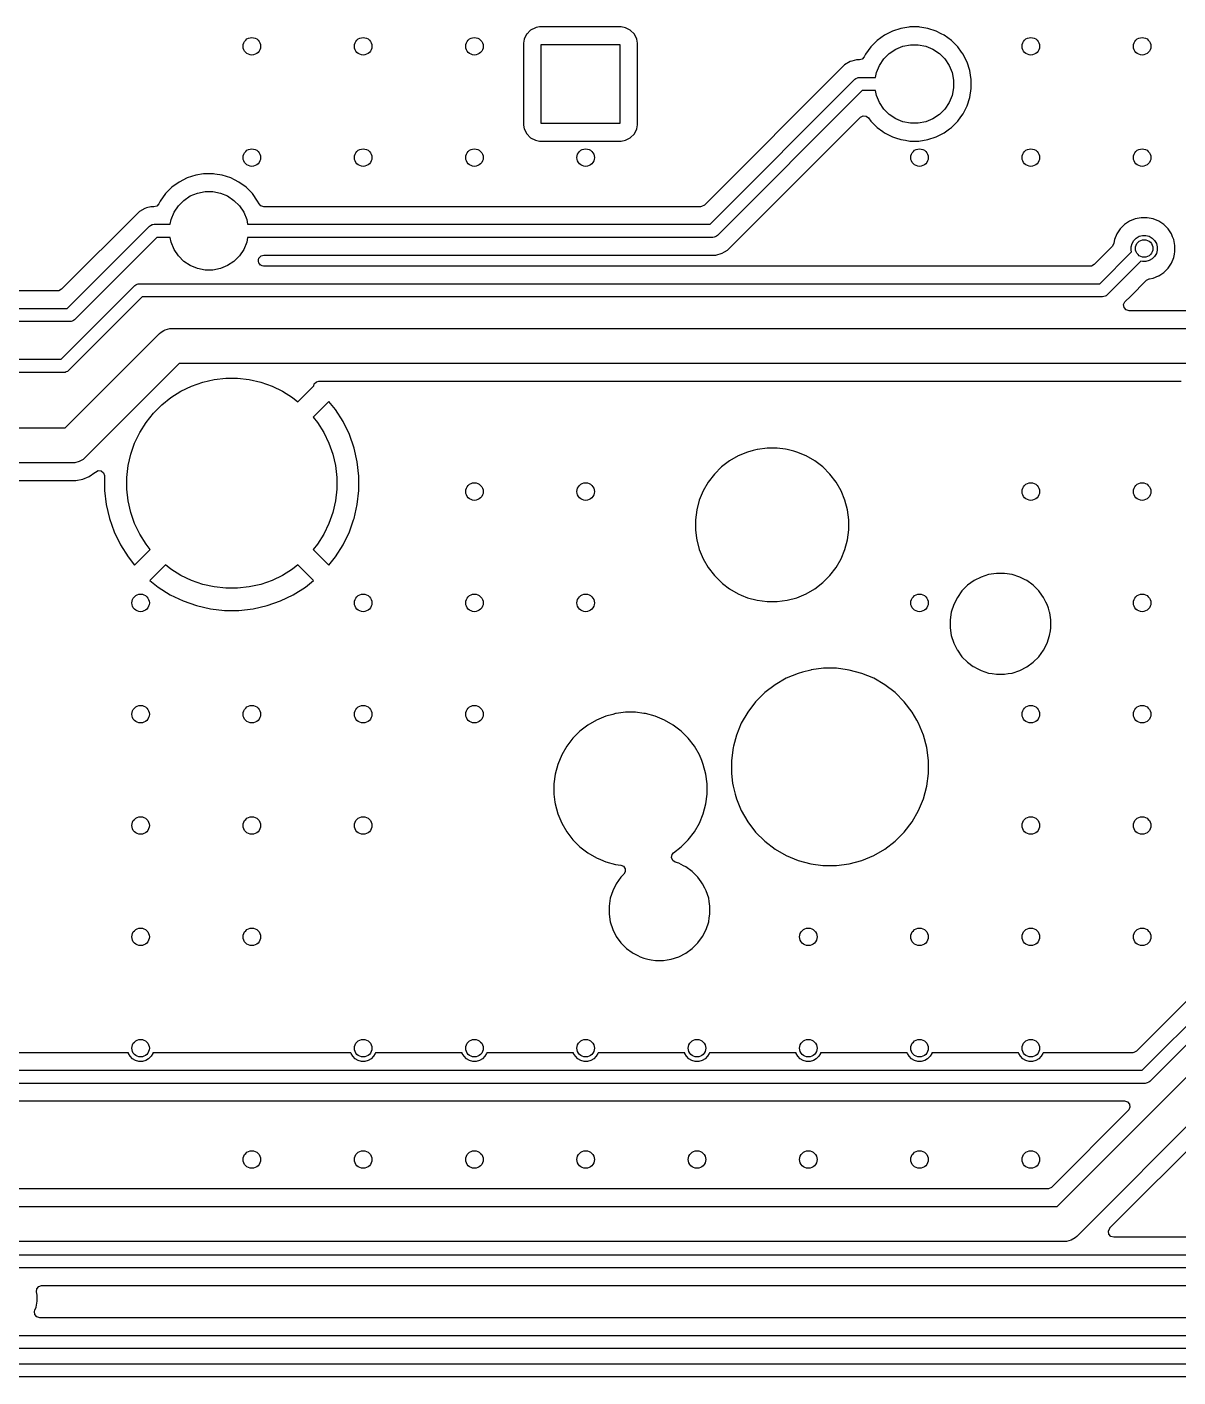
# Model space of a CAD drawing. Extents: x 2.6 to 14.2, y -9.4 to -3.8.
# Drawn here: x 8.181 to 9.215, y -9.426 to -8.213 of the extents above; entities that cross this region are included whole.
import ezdxf

# ---------------------------------------------------------------- set-up
doc = ezdxf.new("R2010")
doc.units = 0
doc.header["$MEASUREMENT"] = 0
doc.layers.add('BLACK', color=7, linetype='CONTINUOUS')

msp = doc.modelspace()

# ---------------------------------------------------------------- linework, layer by layer
at = {"layer": 'BLACK', "linetype": 'CONTINUOUS'}
for p, q in [((8.6301, -8.2197), (8.6279, -8.224)), ((8.6302, -8.2196), (8.6301, -8.2197)), ((8.6337, -8.2161), (8.6302, -8.2196)), ((8.6302, -8.2196), (8.6302, -8.2196)), ((8.6302, -8.2196), (8.6302, -8.2196)), ((8.6381, -8.2138), (8.6337, -8.2161)), ((8.6337, -8.2161), (8.6337, -8.2161)), ((8.6337, -8.2161), (8.6337, -8.2161)), ((8.6386, -8.2137), (8.6381, -8.2138)), ((8.6418, -8.2132), (8.6386, -8.2137)), ((8.7152, -8.2132), (8.6418, -8.2132)), ((8.7189, -8.2138), (8.7152, -8.2132)), ((8.7202, -8.2145), (8.7189, -8.2138)), ((8.7233, -8.2161), (8.7202, -8.2145)), ((8.7269, -8.2196), (8.7233, -8.2161)), ((8.7233, -8.2161), (8.7233, -8.2161)), ((8.7233, -8.2161), (8.7233, -8.2161)), ((8.7291, -8.224), (8.7269, -8.2196)), ((8.7269, -8.2196), (8.7269, -8.2196)), ((8.7269, -8.2196), (8.7269, -8.2196)), ((8.9517, -8.2206), (8.9452, -8.2253)), ((8.9589, -8.217), (8.9517, -8.2206)), ((8.9665, -8.2145), (8.9589, -8.217)), ((8.9735, -8.2134), (8.9665, -8.2145)), ((8.9745, -8.2132), (8.9735, -8.2134)), ((8.9825, -8.2132), (8.9745, -8.2132)), ((8.9836, -8.2134), (8.9825, -8.2132)), ((8.9905, -8.2145), (8.9836, -8.2134)), ((8.9982, -8.217), (8.9905, -8.2145)), ((9.0027, -8.2193), (8.9982, -8.217)), ((9.0053, -8.2206), (9.0027, -8.2193)), ((9.0119, -8.2253), (9.0053, -8.2206)), ((9.0053, -8.2206), (9.0053, -8.2206)), ((9.0053, -8.2206), (9.0053, -8.2206)), ((8.6279, -8.224), (8.6273, -8.2277)), ((8.6273, -8.2277), (8.6273, -8.3011)), ((8.6431, -8.2998), (8.6431, -8.229)), ((8.6431, -8.229), (8.7139, -8.229)), ((8.7139, -8.229), (8.7139, -8.2998)), ((8.7297, -8.2277), (8.7291, -8.224)), ((8.7297, -8.3011), (8.7297, -8.2277)), ((8.9395, -8.231), (8.9347, -8.2376)), ((8.9452, -8.2253), (8.9395, -8.231)), ((8.956, -8.237), (8.9618, -8.2332)), ((8.9618, -8.2332), (8.9682, -8.2305)), ((8.9682, -8.2305), (8.975, -8.2291)), ((8.975, -8.2291), (8.982, -8.2291)), ((8.982, -8.2291), (8.9888, -8.2305)), ((8.9888, -8.2305), (8.9952, -8.2332)), ((8.9952, -8.2332), (9.001, -8.237)), ((9.0176, -8.231), (9.0119, -8.2253)), ((9.021, -8.2357), (9.0176, -8.231)), ((8.9209, -8.2442), (8.9159, -8.2471)), ((8.9222, -8.2438), (8.9209, -8.2442)), ((8.9264, -8.2427), (8.9222, -8.2438)), ((8.9291, -8.2427), (8.9264, -8.2427)), ((8.9316, -8.2421), (8.9291, -8.2427)), ((8.9334, -8.2401), (8.9316, -8.2421)), ((8.9347, -8.2376), (8.9334, -8.2401)), ((8.9473, -8.2477), (8.9511, -8.2419)), ((8.9511, -8.2419), (8.956, -8.237)), ((9.001, -8.237), (9.0059, -8.2419)), ((9.0059, -8.2419), (9.0098, -8.2477)), ((9.0223, -8.2376), (9.021, -8.2357)), ((9.0224, -8.2378), (9.0223, -8.2376)), ((9.026, -8.2447), (9.0224, -8.2378)), ((9.0284, -8.2524), (9.026, -8.2447)), ((8.9159, -8.2471), (8.7898, -8.3732)), ((8.9159, -8.2471), (8.9159, -8.2471)), ((8.9437, -8.2585), (8.9446, -8.2541)), ((8.9446, -8.2541), (8.9473, -8.2477)), ((9.0098, -8.2477), (9.0124, -8.2541)), ((9.0124, -8.2541), (9.0138, -8.2609)), ((9.0291, -8.2564), (9.0284, -8.2524)), ((9.0297, -8.2604), (9.0291, -8.2564)), ((8.7949, -8.3904), (8.9251, -8.2602)), ((8.9251, -8.2602), (8.9259, -8.2595)), ((8.9259, -8.2595), (8.9275, -8.2589)), ((8.9275, -8.2589), (8.9281, -8.2586)), ((8.9281, -8.2586), (8.9292, -8.2585)), ((8.9292, -8.2585), (8.9437, -8.2585)), ((9.0138, -8.2679), (9.0124, -8.2747)), ((9.0138, -8.2609), (9.0138, -8.2679)), ((9.0284, -8.2764), (9.0297, -8.2684)), ((9.0297, -8.2684), (9.0297, -8.2604)), ((8.9317, -8.2703), (8.8015, -8.4005)), ((8.9437, -8.2703), (8.9317, -8.2703)), ((8.9446, -8.2747), (8.9437, -8.2703)), ((8.9473, -8.2811), (8.9446, -8.2747)), ((8.9511, -8.2869), (8.9473, -8.2811)), ((9.0098, -8.2811), (9.0059, -8.2869)), ((9.0124, -8.2747), (9.0098, -8.2811)), ((9.026, -8.2841), (9.0284, -8.2764)), ((8.93, -8.2943), (8.9324, -8.293)), ((8.9324, -8.293), (8.9351, -8.2932)), ((8.9351, -8.2932), (8.9373, -8.2948)), ((8.956, -8.2918), (8.9511, -8.2869)), ((8.9618, -8.2957), (8.956, -8.2918)), ((9.001, -8.2918), (8.9952, -8.2957)), ((9.0059, -8.2869), (9.001, -8.2918)), ((9.0176, -8.2978), (9.0203, -8.294)), ((9.0203, -8.294), (9.0223, -8.2912)), ((9.0223, -8.2912), (9.026, -8.2841)), ((8.6273, -8.3011), (8.6277, -8.3033)), ((8.6277, -8.3033), (8.6279, -8.3048)), ((8.6279, -8.3048), (8.6302, -8.3092)), ((8.7139, -8.2998), (8.6431, -8.2998)), ((8.7269, -8.3092), (8.7291, -8.3048)), ((8.7291, -8.3048), (8.7297, -8.3011)), ((8.7291, -8.3048), (8.7291, -8.3048)), ((8.7291, -8.3048), (8.7291, -8.3048)), ((8.7297, -8.3011), (8.7297, -8.3011)), ((8.8106, -8.4136), (8.93, -8.2943)), ((8.9373, -8.2948), (8.9374, -8.2949)), ((8.9374, -8.2949), (8.9395, -8.2978)), ((8.9395, -8.2978), (8.9452, -8.3035)), ((8.9452, -8.3035), (8.9503, -8.3072)), ((8.9682, -8.2983), (8.9618, -8.2957)), ((8.975, -8.2997), (8.9682, -8.2983)), ((8.982, -8.2997), (8.975, -8.2997)), ((8.9888, -8.2983), (8.982, -8.2997)), ((8.9952, -8.2957), (8.9888, -8.2983)), ((9.0053, -8.3082), (9.0101, -8.3048)), ((9.0101, -8.3048), (9.0119, -8.3035)), ((9.0119, -8.3035), (9.0176, -8.2978)), ((9.0119, -8.3035), (9.0119, -8.3035)), ((9.0119, -8.3035), (9.0119, -8.3035)), ((9.0176, -8.2978), (9.0176, -8.2978)), ((9.0176, -8.2978), (9.0176, -8.2978)), ((8.6302, -8.3092), (8.6302, -8.3092)), ((8.6302, -8.3092), (8.6302, -8.3092)), ((8.6302, -8.3092), (8.6337, -8.3127)), ((8.6337, -8.3127), (8.6337, -8.3127)), ((8.6337, -8.3127), (8.6337, -8.3127)), ((8.6337, -8.3127), (8.6381, -8.315)), ((8.6381, -8.315), (8.6381, -8.315)), ((8.6381, -8.315), (8.6418, -8.3156)), ((8.6418, -8.3156), (8.6418, -8.3156)), ((8.6418, -8.3156), (8.7152, -8.3156)), ((8.7152, -8.3156), (8.7189, -8.315)), ((8.7189, -8.315), (8.7233, -8.3127)), ((8.7233, -8.3127), (8.7269, -8.3092)), ((8.9503, -8.3072), (8.9517, -8.3082)), ((8.9517, -8.3082), (8.9542, -8.3095)), ((8.9542, -8.3095), (8.9589, -8.3119)), ((8.9589, -8.3119), (8.9589, -8.3119)), ((8.9589, -8.3119), (8.9589, -8.3119)), ((8.9589, -8.3119), (8.9616, -8.3127)), ((8.9616, -8.3127), (8.9665, -8.3143)), ((8.9665, -8.3143), (8.9705, -8.315)), ((8.9705, -8.315), (8.9745, -8.3156)), ((8.9745, -8.3156), (8.9745, -8.3156)), ((8.9745, -8.3156), (8.9825, -8.3156)), ((8.9825, -8.3156), (8.9905, -8.3143)), ((8.9825, -8.3156), (8.9825, -8.3156)), ((8.9905, -8.3143), (8.9982, -8.3119)), ((8.9982, -8.3119), (9.0053, -8.3082)), ((8.3178, -8.3525), (8.3113, -8.3572)), ((8.325, -8.3488), (8.3178, -8.3525)), ((8.3327, -8.3464), (8.325, -8.3488)), ((8.3397, -8.3452), (8.3327, -8.3464)), ((8.3406, -8.3451), (8.3397, -8.3452)), ((8.3487, -8.3451), (8.3406, -8.3451)), ((8.3498, -8.3453), (8.3487, -8.3451)), ((8.3566, -8.3464), (8.3498, -8.3453)), ((8.3643, -8.3488), (8.3566, -8.3464)), ((8.3676, -8.3505), (8.3643, -8.3488)), ((8.3715, -8.3525), (8.3676, -8.3505)), ((8.378, -8.3572), (8.3715, -8.3525)), ((8.3715, -8.3525), (8.3715, -8.3525)), ((8.3715, -8.3525), (8.3715, -8.3525)), ((8.3056, -8.3629), (8.3009, -8.3695)), ((8.3113, -8.3572), (8.3056, -8.3629)), ((8.3222, -8.3689), (8.3279, -8.365)), ((8.3279, -8.365), (8.3344, -8.3624)), ((8.3344, -8.3624), (8.3412, -8.361)), ((8.3412, -8.361), (8.3481, -8.361)), ((8.3481, -8.361), (8.3549, -8.3624)), ((8.3549, -8.3624), (8.3614, -8.365)), ((8.3614, -8.365), (8.3671, -8.3689)), ((8.3837, -8.3629), (8.378, -8.3572)), ((8.3884, -8.3695), (8.3837, -8.3629)), ((8.2821, -8.3789), (8.2122, -8.4488)), ((8.287, -8.3761), (8.2821, -8.3789)), ((8.2821, -8.3789), (8.2821, -8.3789)), ((8.2885, -8.3757), (8.287, -8.3761)), ((8.2925, -8.3746), (8.2885, -8.3757)), ((8.2952, -8.3746), (8.2925, -8.3746)), ((8.2977, -8.374), (8.2952, -8.3746)), ((8.2996, -8.372), (8.2977, -8.374)), ((8.3009, -8.3695), (8.2996, -8.372)), ((8.3134, -8.3796), (8.3173, -8.3738)), ((8.3173, -8.3738), (8.3222, -8.3689)), ((8.3671, -8.3689), (8.372, -8.3738)), ((8.372, -8.3738), (8.3759, -8.3796)), ((8.3897, -8.372), (8.3884, -8.3695)), ((8.3914, -8.3738), (8.3897, -8.372)), ((8.3941, -8.3746), (8.3914, -8.3738)), ((8.7863, -8.3746), (8.3941, -8.3746)), ((8.7874, -8.3745), (8.7863, -8.3746)), ((8.7898, -8.3732), (8.7874, -8.3745)), ((8.2921, -8.3914), (8.2937, -8.3907)), ((8.2937, -8.3907), (8.2942, -8.3905)), ((8.2942, -8.3905), (8.2954, -8.3904)), ((8.2954, -8.3904), (8.3099, -8.3904)), ((8.3099, -8.3904), (8.3107, -8.386)), ((8.3107, -8.386), (8.3134, -8.3796)), ((8.3759, -8.3796), (8.3786, -8.386)), ((8.3786, -8.386), (8.3794, -8.3904)), ((8.3794, -8.3904), (8.7949, -8.3904)), ((9.1675, -8.3907), (9.1636, -8.3946)), ((9.172, -8.3877), (9.1675, -8.3907)), ((9.1675, -8.3907), (9.1675, -8.3907)), ((9.177, -8.3856), (9.172, -8.3877)), ((9.172, -8.3877), (9.172, -8.3877)), ((9.1824, -8.3846), (9.177, -8.3856)), ((9.177, -8.3856), (9.177, -8.3856)), ((9.1878, -8.3846), (9.1824, -8.3846)), ((9.1824, -8.3846), (9.1824, -8.3846)), ((9.1931, -8.3856), (9.1878, -8.3846)), ((9.1878, -8.3846), (9.1878, -8.3846)), ((9.1981, -8.3877), (9.1931, -8.3856)), ((9.1931, -8.3856), (9.1931, -8.3856)), ((9.2026, -8.3907), (9.1981, -8.3877)), ((9.1981, -8.3877), (9.1981, -8.3877)), ((9.2065, -8.3946), (9.2026, -8.3907)), ((9.2026, -8.3907), (9.2026, -8.3907)), ((8.2173, -8.466), (8.2912, -8.3921)), ((8.2978, -8.4022), (8.2239, -8.4761)), ((8.2912, -8.3921), (8.2921, -8.3914)), ((8.3099, -8.4022), (8.2978, -8.4022)), ((8.3107, -8.4066), (8.3099, -8.4022)), ((8.3794, -8.4022), (8.3786, -8.4066)), ((8.7973, -8.4022), (8.3794, -8.4022)), ((8.7985, -8.4021), (8.7973, -8.4022)), ((8.7994, -8.4017), (8.7985, -8.4021)), ((8.8006, -8.4012), (8.7994, -8.4017)), ((8.8015, -8.4005), (8.8006, -8.4012)), ((9.1606, -8.3991), (9.1585, -8.4041)), ((9.1636, -8.3946), (9.1606, -8.3991)), ((9.1606, -8.3991), (9.1606, -8.3991)), ((9.1636, -8.3946), (9.1636, -8.3946)), ((9.1757, -8.4049), (9.1779, -8.4028)), ((9.1779, -8.4028), (9.1805, -8.4012)), ((9.1805, -8.4012), (9.1835, -8.4004)), ((9.1835, -8.4004), (9.1866, -8.4004)), ((9.1866, -8.4004), (9.1896, -8.4012)), ((9.1896, -8.4012), (9.1923, -8.4028)), ((9.1923, -8.4028), (9.1944, -8.4049)), ((9.2095, -8.3991), (9.2065, -8.3946)), ((9.2065, -8.3946), (9.2065, -8.3946)), ((9.2106, -8.4017), (9.2095, -8.3991)), ((9.2095, -8.3991), (9.2095, -8.3991)), ((9.2116, -8.4041), (9.2106, -8.4017)), ((8.3134, -8.413), (8.3107, -8.4066)), ((8.3173, -8.4188), (8.3134, -8.413)), ((8.3759, -8.413), (8.372, -8.4188)), ((8.3786, -8.4066), (8.3759, -8.413)), ((8.8057, -8.4165), (8.8078, -8.4153)), ((8.8078, -8.4153), (8.8106, -8.4136)), ((9.1565, -8.41), (9.14, -8.4266)), ((9.1451, -8.4438), (9.1737, -8.4151)), ((9.1566, -8.41), (9.1565, -8.41)), ((9.1579, -8.4075), (9.1566, -8.41)), ((9.1585, -8.4041), (9.1579, -8.4075)), ((9.1585, -8.4041), (9.1585, -8.4041)), ((9.1734, -8.4106), (9.1742, -8.4076)), ((9.1734, -8.4137), (9.1734, -8.4106)), ((9.1737, -8.4151), (9.1734, -8.4137)), ((9.1742, -8.4076), (9.1757, -8.4049)), ((9.1944, -8.4049), (9.196, -8.4076)), ((9.196, -8.4076), (9.1968, -8.4106)), ((9.1968, -8.4137), (9.196, -8.4167)), ((9.1968, -8.4106), (9.1968, -8.4137)), ((9.2126, -8.4094), (9.2116, -8.4041)), ((9.2116, -8.4041), (9.2116, -8.4041)), ((9.2116, -8.4041), (9.2116, -8.4041)), ((9.2122, -8.4172), (9.2126, -8.4149)), ((9.2126, -8.4149), (9.2126, -8.4094)), ((8.3222, -8.4237), (8.3173, -8.4188)), ((8.3279, -8.4275), (8.3222, -8.4237)), ((8.3344, -8.4302), (8.3279, -8.4275)), ((8.3614, -8.4275), (8.3549, -8.4302)), ((8.3671, -8.4237), (8.3614, -8.4275)), ((8.372, -8.4188), (8.3671, -8.4237)), ((8.3891, -8.4222), (8.3896, -8.4209)), ((8.3891, -8.4223), (8.3891, -8.4222)), ((8.3891, -8.4224), (8.3891, -8.4223)), ((8.3893, -8.4237), (8.3891, -8.4224)), ((8.3894, -8.4249), (8.3893, -8.4237)), ((8.3895, -8.425), (8.3894, -8.4249)), ((8.3895, -8.4251), (8.3895, -8.425)), ((8.3903, -8.4261), (8.3895, -8.4251)), ((8.3896, -8.4209), (8.3897, -8.4206)), ((8.3897, -8.4206), (8.3916, -8.4186)), ((8.3911, -8.4271), (8.3903, -8.4261)), ((8.3912, -8.4271), (8.3911, -8.4271)), ((8.3913, -8.4272), (8.3912, -8.4271)), ((8.3925, -8.4276), (8.3913, -8.4272)), ((8.3916, -8.4186), (8.3941, -8.418)), ((8.3937, -8.428), (8.3925, -8.4276)), ((8.3941, -8.418), (8.8002, -8.418)), ((8.8002, -8.418), (8.8057, -8.4165)), ((8.8002, -8.418), (8.8002, -8.418)), ((8.8002, -8.418), (8.8002, -8.418)), ((9.14, -8.4266), (9.1376, -8.4279)), ((9.1821, -8.4235), (9.1517, -8.4538)), ((9.1835, -8.4238), (9.1821, -8.4235)), ((9.1866, -8.4238), (9.1835, -8.4238)), ((9.1896, -8.423), (9.1866, -8.4238)), ((9.1923, -8.4215), (9.1896, -8.423)), ((9.1944, -8.4193), (9.1923, -8.4215)), ((9.196, -8.4167), (9.1944, -8.4193)), ((9.2065, -8.4297), (9.2095, -8.4252)), ((9.2095, -8.4252), (9.2116, -8.4202)), ((9.2116, -8.4202), (9.2122, -8.4172)), ((8.3412, -8.4316), (8.3344, -8.4302)), ((8.3481, -8.4316), (8.3412, -8.4316)), ((8.3549, -8.4302), (8.3481, -8.4316)), ((8.3938, -8.428), (8.3937, -8.428)), ((8.3939, -8.428), (8.3938, -8.428)), ((9.1365, -8.428), (8.3939, -8.428)), ((9.1376, -8.4279), (9.1365, -8.428)), ((9.1872, -8.4407), (9.1896, -8.4394)), ((9.1896, -8.4394), (9.1897, -8.4393)), ((9.1897, -8.4393), (9.1931, -8.4387)), ((9.1931, -8.4387), (9.1979, -8.4367)), ((9.1979, -8.4367), (9.1981, -8.4366)), ((9.1981, -8.4366), (9.2026, -8.4336)), ((9.1981, -8.4366), (9.1981, -8.4366)), ((9.1981, -8.4366), (9.1981, -8.4366)), ((9.2026, -8.4336), (9.2065, -8.4297)), ((8.2087, -8.4502), (8.0957, -8.4502)), ((8.2098, -8.4501), (8.2087, -8.4502)), ((8.2122, -8.4488), (8.2098, -8.4501)), ((8.2117, -8.5117), (8.278, -8.4455)), ((8.278, -8.4455), (8.2789, -8.4447)), ((8.2789, -8.4447), (8.2801, -8.4442)), ((8.2801, -8.4442), (8.281, -8.4439)), ((8.281, -8.4439), (8.2821, -8.4438)), ((8.2821, -8.4438), (9.1451, -8.4438)), ((9.1727, -8.4552), (9.1872, -8.4407)), ((8.2846, -8.4556), (8.2184, -8.5218)), ((9.1475, -8.4556), (8.2846, -8.4556)), ((9.1487, -8.4554), (9.1475, -8.4556)), ((9.1499, -8.4549), (9.1487, -8.4554)), ((9.1508, -8.4546), (9.1499, -8.4549)), ((9.1517, -8.4538), (9.1508, -8.4546)), ((9.1666, -8.4626), (9.1678, -8.4601)), ((9.167, -8.4653), (9.1666, -8.4626)), ((9.1678, -8.4601), (9.168, -8.4598)), ((9.168, -8.4598), (9.1727, -8.4552)), ((7.4803, -8.466), (8.2173, -8.466)), ((8.2239, -8.4761), (8.223, -8.4768)), ((9.1688, -8.4674), (9.167, -8.4653)), ((9.1715, -8.4682), (9.1688, -8.4674)), ((9.2365, -8.4682), (9.1715, -8.4682)), ((8.2197, -8.4778), (7.4828, -8.4778)), ((8.2209, -8.4777), (8.2197, -8.4778)), ((8.2218, -8.4773), (8.2209, -8.4777)), ((8.223, -8.4768), (8.2218, -8.4773)), ((8.3003, -8.4885), (8.3018, -8.4872)), ((8.3018, -8.4872), (8.3042, -8.4858)), ((8.3042, -8.4858), (8.3054, -8.4851)), ((8.3054, -8.4851), (8.3094, -8.4841)), ((8.3094, -8.4841), (8.3114, -8.4839)), ((8.3114, -8.4839), (9.2334, -8.4839)), ((8.2155, -8.5733), (8.3003, -8.4885)), ((7.481, -8.5117), (8.2117, -8.5117)), ((8.2142, -8.5235), (7.481, -8.5235)), ((8.2153, -8.5234), (8.2142, -8.5235)), ((8.2162, -8.523), (8.2153, -8.5234)), ((8.2175, -8.5225), (8.2162, -8.523)), ((8.2184, -8.5218), (8.2175, -8.5225)), ((8.318, -8.5154), (8.2332, -8.6002)), ((9.2268, -8.5154), (8.318, -8.5154)), ((8.3194, -8.5404), (8.329, -8.5358)), ((8.329, -8.5358), (8.339, -8.5323)), ((8.339, -8.5323), (8.3493, -8.5299)), ((8.3493, -8.5299), (8.3598, -8.5287)), ((8.3598, -8.5287), (8.3704, -8.5287)), ((8.3704, -8.5287), (8.3809, -8.5299)), ((8.3809, -8.5299), (8.3913, -8.5323)), ((8.3913, -8.5323), (8.4013, -8.5358)), ((8.4013, -8.5358), (8.4108, -8.5404)), ((8.4245, -8.5498), (8.4389, -8.5354)), ((8.4389, -8.5354), (8.4393, -8.5337)), ((8.4393, -8.5337), (8.4413, -8.5318)), ((8.4413, -8.5318), (8.4435, -8.5312)), ((8.4435, -8.5312), (9.2183, -8.5312)), ((8.3022, -8.5526), (8.3104, -8.546)), ((8.3104, -8.546), (8.3194, -8.5404)), ((8.4108, -8.5404), (8.4198, -8.546)), ((8.4198, -8.546), (8.4245, -8.5498)), ((8.2881, -8.5684), (8.2947, -8.5601)), ((8.2947, -8.5601), (8.3022, -8.5526)), ((8.4525, -8.5496), (8.4384, -8.5637)), ((8.4584, -8.5569), (8.4525, -8.5496)), ((8.4652, -8.5677), (8.4584, -8.5569)), ((8.2824, -8.5774), (8.2881, -8.5684)), ((8.4384, -8.5637), (8.4422, -8.5684)), ((8.4422, -8.5684), (8.4478, -8.5774)), ((8.4708, -8.5793), (8.4652, -8.5677)), ((7.2482, -8.5733), (8.2155, -8.5733)), ((8.2778, -8.5869), (8.2824, -8.5774)), ((8.4478, -8.5774), (8.4524, -8.5869)), ((8.475, -8.5914), (8.4708, -8.5793)), ((8.4708, -8.5793), (8.4708, -8.5793)), ((8.272, -8.6072), (8.2743, -8.5969)), ((8.2743, -8.5969), (8.2778, -8.5869)), ((8.4524, -8.5869), (8.4559, -8.5969)), ((8.4559, -8.5969), (8.4583, -8.6072)), ((8.4779, -8.6039), (8.475, -8.5914)), ((8.475, -8.5914), (8.475, -8.5914)), ((8.8285, -8.595), (8.8202, -8.5984)), ((8.8336, -8.5936), (8.8285, -8.595)), ((8.8373, -8.5926), (8.8336, -8.5936)), ((8.8377, -8.5926), (8.8373, -8.5926)), ((8.8462, -8.5914), (8.8377, -8.5926)), ((8.8552, -8.5914), (8.8462, -8.5914)), ((8.8462, -8.5914), (8.8462, -8.5914)), ((8.8627, -8.5924), (8.8552, -8.5914)), ((8.8552, -8.5914), (8.8552, -8.5914)), ((8.8642, -8.5926), (8.8627, -8.5924)), ((8.8702, -8.5942), (8.8642, -8.5926)), ((8.8729, -8.595), (8.8702, -8.5942)), ((8.8813, -8.5984), (8.8729, -8.595)), ((8.222, -8.6048), (7.2417, -8.6048)), ((8.2241, -8.6047), (8.222, -8.6048)), ((8.2281, -8.6036), (8.2241, -8.6047)), ((8.2316, -8.6016), (8.2281, -8.6036)), ((8.2332, -8.6002), (8.2316, -8.6016)), ((8.2708, -8.6178), (8.272, -8.6072)), ((8.4583, -8.6072), (8.4595, -8.6178)), ((8.4793, -8.6167), (8.4779, -8.6039)), ((8.4779, -8.6039), (8.4779, -8.6039)), ((8.8052, -8.6084), (8.7988, -8.6148)), ((8.8124, -8.6029), (8.8052, -8.6084)), ((8.8202, -8.5984), (8.8124, -8.6029)), ((8.8202, -8.5984), (8.8202, -8.5984)), ((8.8891, -8.6029), (8.8813, -8.5984)), ((8.8813, -8.5984), (8.8813, -8.5984)), ((8.8963, -8.6084), (8.8891, -8.6029)), ((8.9027, -8.6148), (8.8963, -8.6084)), ((8.8963, -8.6084), (8.8963, -8.6084)), ((9.1068, -9.2727), (9.7811, -8.5983)), ((7.2385, -8.6206), (8.2251, -8.6206)), ((8.2251, -8.6206), (8.2312, -8.6194)), ((8.2251, -8.6206), (8.2251, -8.6206)), ((8.2312, -8.6194), (8.237, -8.617)), ((8.237, -8.617), (8.2421, -8.6135)), ((8.2421, -8.6135), (8.2426, -8.6131)), ((8.2426, -8.6131), (8.245, -8.6117)), ((8.245, -8.6117), (8.2478, -8.6119)), ((8.2478, -8.6119), (8.25, -8.6136)), ((8.25, -8.6136), (8.2509, -8.6162)), ((8.2509, -8.6162), (8.2509, -8.6165)), ((8.2509, -8.6165), (8.2509, -8.6165)), ((8.2509, -8.6165), (8.2509, -8.6295)), ((8.2708, -8.6284), (8.2708, -8.6178)), ((8.4595, -8.6178), (8.4595, -8.6284)), ((8.4793, -8.6295), (8.4793, -8.6167)), ((8.4793, -8.6167), (8.4793, -8.6167)), ((8.7988, -8.6148), (8.7933, -8.622)), ((8.9082, -8.622), (8.9027, -8.6148)), ((8.9027, -8.6148), (8.9027, -8.6148)), ((8.2509, -8.6295), (8.2524, -8.6422)), ((8.272, -8.6389), (8.2708, -8.6284)), ((8.4595, -8.6284), (8.4583, -8.6389)), ((8.4779, -8.6422), (8.4793, -8.6295)), ((8.4793, -8.6295), (8.4793, -8.6295)), ((8.7888, -8.6298), (8.7853, -8.6382)), ((8.7933, -8.622), (8.7888, -8.6298)), ((8.7888, -8.6298), (8.7888, -8.6298)), ((8.9127, -8.6298), (8.9082, -8.622)), ((8.9082, -8.622), (8.9082, -8.622)), ((8.9082, -8.622), (8.9082, -8.622)), ((8.9161, -8.6382), (8.9127, -8.6298)), ((9.7987, -8.6252), (9.1244, -9.2995)), ((8.2524, -8.6422), (8.2524, -8.6422)), ((8.2524, -8.6422), (8.2552, -8.6547)), ((8.2743, -8.6492), (8.272, -8.6389)), ((8.4583, -8.6389), (8.4559, -8.6492)), ((8.475, -8.6546), (8.4779, -8.6422)), ((8.4779, -8.6422), (8.4779, -8.6422)), ((8.7853, -8.6382), (8.783, -8.6469)), ((8.9185, -8.6469), (8.9161, -8.6382)), ((9.1543, -9.2919), (9.8038, -8.6424)), ((8.2552, -8.6547), (8.2552, -8.6547)), ((8.2552, -8.6547), (8.2595, -8.6668)), ((8.2778, -8.6592), (8.2743, -8.6492)), ((8.4559, -8.6492), (8.4524, -8.6592)), ((8.4708, -8.6668), (8.4746, -8.6558)), ((8.4746, -8.6558), (8.475, -8.6547)), ((8.475, -8.6547), (8.475, -8.6546)), ((8.475, -8.6547), (8.475, -8.6547)), ((8.783, -8.6469), (8.7818, -8.6558)), ((8.7818, -8.6558), (8.7818, -8.6649)), ((8.783, -8.6469), (8.783, -8.6469)), ((8.9196, -8.6558), (8.9185, -8.6469)), ((8.9196, -8.6649), (8.9196, -8.6558)), ((8.2595, -8.6668), (8.2595, -8.6668)), ((8.2595, -8.6668), (8.265, -8.6784)), ((8.2824, -8.6688), (8.2778, -8.6592)), ((8.2881, -8.6777), (8.2824, -8.6688)), ((8.4478, -8.6688), (8.4422, -8.6777)), ((8.4524, -8.6592), (8.4478, -8.6688)), ((8.4652, -8.6784), (8.4708, -8.6668)), ((8.4708, -8.6668), (8.4708, -8.6668)), ((8.7818, -8.6649), (8.7828, -8.6723)), ((8.9185, -8.6738), (8.9196, -8.6649)), ((8.265, -8.6784), (8.2719, -8.6892)), ((8.2918, -8.6824), (8.2881, -8.6777)), ((8.4422, -8.6777), (8.4384, -8.6824)), ((8.4584, -8.6892), (8.4652, -8.6784)), ((8.7828, -8.6723), (8.783, -8.6738)), ((8.783, -8.6738), (8.7853, -8.6826)), ((8.9161, -8.6826), (8.9185, -8.6738)), ((8.2719, -8.6892), (8.2777, -8.6966)), ((8.2777, -8.6966), (8.2918, -8.6824)), ((8.4384, -8.6824), (8.4525, -8.6966)), ((8.4525, -8.6966), (8.4584, -8.6892)), ((8.7853, -8.6826), (8.7888, -8.6909)), ((8.7888, -8.6909), (8.7888, -8.6909)), ((8.7888, -8.6909), (8.7933, -8.6987)), ((8.9082, -8.6987), (8.9127, -8.6909)), ((8.9127, -8.6909), (8.9161, -8.6826)), ((8.3057, -8.6964), (8.2916, -8.7105)), ((8.3104, -8.7001), (8.3057, -8.6964)), ((8.3194, -8.7058), (8.3104, -8.7001)), ((8.329, -8.7104), (8.3194, -8.7058)), ((8.4108, -8.7058), (8.4013, -8.7104)), ((8.4198, -8.7001), (8.4108, -8.7058)), ((8.4245, -8.6964), (8.4198, -8.7001)), ((8.4386, -8.7105), (8.4245, -8.6964)), ((8.7933, -8.6987), (8.7988, -8.7059)), ((8.7988, -8.7059), (8.7988, -8.7059)), ((8.7988, -8.7059), (8.8052, -8.7123)), ((8.8963, -8.7123), (8.9027, -8.7059)), ((8.9027, -8.7059), (8.9082, -8.6987)), ((8.9027, -8.7059), (8.9027, -8.7059)), ((8.9027, -8.7059), (8.9027, -8.7059)), ((9.0453, -8.7051), (9.0385, -8.7073)), ((9.0523, -8.704), (9.0453, -8.7051)), ((9.0595, -8.704), (9.0523, -8.704)), ((9.0523, -8.704), (9.0523, -8.704)), ((9.0665, -8.7051), (9.0595, -8.704)), ((9.0595, -8.704), (9.0595, -8.704)), ((9.0733, -8.7073), (9.0665, -8.7051)), ((8.2916, -8.7105), (8.2989, -8.7163)), ((8.2989, -8.7163), (8.3098, -8.7231)), ((8.339, -8.7139), (8.329, -8.7104)), ((8.3493, -8.7162), (8.339, -8.7139)), ((8.3598, -8.7174), (8.3493, -8.7162)), ((8.3704, -8.7174), (8.3598, -8.7174)), ((8.3809, -8.7162), (8.3704, -8.7174)), ((8.3913, -8.7139), (8.3809, -8.7162)), ((8.4013, -8.7104), (8.3913, -8.7139)), ((8.4204, -8.7231), (8.4313, -8.7163)), ((8.4313, -8.7163), (8.4386, -8.7105)), ((8.8052, -8.7123), (8.8052, -8.7123)), ((8.8052, -8.7123), (8.8052, -8.7123)), ((8.8052, -8.7123), (8.8061, -8.713)), ((8.8061, -8.713), (8.8124, -8.7178)), ((8.8124, -8.7178), (8.8124, -8.7178)), ((8.8124, -8.7178), (8.8124, -8.7178)), ((8.8124, -8.7178), (8.8202, -8.7223)), ((8.8813, -8.7223), (8.8891, -8.7178)), ((8.8891, -8.7178), (8.8963, -8.7123)), ((8.8963, -8.7123), (8.8963, -8.7123)), ((8.8963, -8.7123), (8.8963, -8.7123)), ((9.0264, -8.7147), (9.0213, -8.7198)), ((9.0322, -8.7105), (9.0264, -8.7147)), ((9.0264, -8.7147), (9.0264, -8.7147)), ((9.0385, -8.7073), (9.0322, -8.7105)), ((9.0385, -8.7073), (9.0385, -8.7073)), ((9.0775, -8.7095), (9.0733, -8.7073)), ((9.0733, -8.7073), (9.0733, -8.7073)), ((9.0796, -8.7105), (9.0775, -8.7095)), ((9.0854, -8.7147), (9.0796, -8.7105)), ((9.0796, -8.7105), (9.0796, -8.7105)), ((9.0796, -8.7105), (9.0796, -8.7105)), ((9.0904, -8.7198), (9.0854, -8.7147)), ((9.0854, -8.7147), (9.0854, -8.7147)), ((8.3098, -8.7231), (8.3214, -8.7287)), ((8.3214, -8.7287), (8.3214, -8.7287)), ((8.3214, -8.7287), (8.3335, -8.7329)), ((8.3968, -8.7329), (8.4089, -8.7287)), ((8.4089, -8.7287), (8.4204, -8.7231)), ((8.4089, -8.7287), (8.4089, -8.7287)), ((8.8202, -8.7223), (8.8202, -8.7223)), ((8.8202, -8.7223), (8.8202, -8.7223)), ((8.8202, -8.7223), (8.8228, -8.7234)), ((8.8228, -8.7234), (8.8285, -8.7258)), ((8.8285, -8.7258), (8.8373, -8.7281)), ((8.8373, -8.7281), (8.8462, -8.7293)), ((8.8462, -8.7293), (8.8462, -8.7293)), ((8.8462, -8.7293), (8.8552, -8.7293)), ((8.8552, -8.7293), (8.8642, -8.7281)), ((8.8552, -8.7293), (8.8552, -8.7293)), ((8.8642, -8.7281), (8.8729, -8.7258)), ((8.8729, -8.7258), (8.8813, -8.7223)), ((9.0172, -8.7255), (9.0139, -8.7319)), ((9.0213, -8.7198), (9.0172, -8.7255)), ((9.0213, -8.7198), (9.0213, -8.7198)), ((9.0931, -8.7234), (9.0904, -8.7198)), ((9.0904, -8.7198), (9.0904, -8.7198)), ((9.0946, -8.7255), (9.0931, -8.7234)), ((9.0967, -8.7297), (9.0946, -8.7255)), ((9.0979, -8.7319), (9.0967, -8.7297)), ((8.3335, -8.7329), (8.3335, -8.7329)), ((8.3335, -8.7329), (8.346, -8.7358)), ((8.346, -8.7358), (8.346, -8.7358)), ((8.346, -8.7358), (8.3587, -8.7372)), ((8.3587, -8.7372), (8.3587, -8.7372)), ((8.3587, -8.7372), (8.3715, -8.7372)), ((8.3715, -8.7372), (8.3843, -8.7358)), ((8.3715, -8.7372), (8.3715, -8.7372)), ((8.3843, -8.7358), (8.3968, -8.7329)), ((8.3843, -8.7358), (8.3843, -8.7358)), ((8.3968, -8.7329), (8.3968, -8.7329)), ((9.0117, -8.7387), (9.0106, -8.7457)), ((9.0139, -8.7319), (9.0117, -8.7387)), ((9.0139, -8.7319), (9.0139, -8.7319)), ((9.099, -8.7353), (9.0979, -8.7319)), ((9.0979, -8.7319), (9.0979, -8.7319)), ((9.1001, -8.7387), (9.099, -8.7353)), ((9.1002, -8.7395), (9.1001, -8.7387)), ((9.1012, -8.7457), (9.1002, -8.7395)), ((9.0106, -8.7457), (9.0106, -8.7529)), ((9.0106, -8.7529), (9.0117, -8.7599)), ((9.1008, -8.7555), (9.1012, -8.7529)), ((9.1012, -8.7529), (9.1012, -8.7457)), ((9.0117, -8.7599), (9.0139, -8.7667)), ((9.0139, -8.7667), (9.0139, -8.7667)), ((9.0139, -8.7667), (9.0161, -8.771)), ((9.0946, -8.773), (9.0979, -8.7667)), ((9.0979, -8.7667), (9.1001, -8.7599)), ((9.1001, -8.7599), (9.1008, -8.7555)), ((9.0161, -8.771), (9.0169, -8.7726)), ((9.0169, -8.7726), (9.0172, -8.773)), ((9.0172, -8.773), (9.0213, -8.7788)), ((9.0213, -8.7788), (9.0213, -8.7788)), ((9.0213, -8.7788), (9.0264, -8.7838)), ((9.0854, -8.7838), (9.0904, -8.7788)), ((9.0904, -8.7788), (9.0946, -8.773)), ((8.8854, -8.7908), (8.878, -8.7927)), ((8.8859, -8.7907), (8.8854, -8.7908)), ((8.8969, -8.7892), (8.8859, -8.7907)), ((8.9085, -8.7892), (8.8969, -8.7892)), ((8.8969, -8.7892), (8.8969, -8.7892)), ((8.9181, -8.7905), (8.9085, -8.7892)), ((8.9085, -8.7892), (8.9085, -8.7892)), ((8.92, -8.7908), (8.9181, -8.7905)), ((8.9312, -8.7938), (8.92, -8.7908)), ((9.0264, -8.7838), (9.0264, -8.7838)), ((9.0264, -8.7838), (9.0314, -8.7875)), ((9.0314, -8.7875), (9.0322, -8.788)), ((9.0322, -8.788), (9.0345, -8.7892)), ((9.0345, -8.7892), (9.0385, -8.7913)), ((9.0385, -8.7913), (9.0385, -8.7913)), ((9.0385, -8.7913), (9.0419, -8.7924)), ((9.0665, -8.7935), (9.0733, -8.7913)), ((9.0733, -8.7913), (9.0796, -8.788)), ((9.0796, -8.788), (9.0854, -8.7838)), ((8.8634, -8.7982), (8.8534, -8.804)), ((8.8741, -8.7938), (8.8634, -8.7982)), ((8.8634, -8.7982), (8.8634, -8.7982)), ((8.878, -8.7927), (8.8741, -8.7938)), ((8.8741, -8.7938), (8.8741, -8.7938)), ((8.942, -8.7982), (8.9312, -8.7938)), ((8.9312, -8.7938), (8.9312, -8.7938)), ((8.9312, -8.7938), (8.9312, -8.7938)), ((8.952, -8.804), (8.942, -8.7982)), ((8.942, -8.7982), (8.942, -8.7982)), ((9.0419, -8.7924), (9.0453, -8.7935)), ((9.0453, -8.7935), (9.0485, -8.794)), ((9.0485, -8.794), (9.0523, -8.7946)), ((9.0523, -8.7946), (9.0523, -8.7946)), ((9.0523, -8.7946), (9.0595, -8.7946)), ((9.0595, -8.7946), (9.0629, -8.794)), ((9.0629, -8.794), (9.0665, -8.7935)), ((8.8441, -8.8111), (8.8359, -8.8193)), ((8.8534, -8.804), (8.8441, -8.8111)), ((8.8441, -8.8111), (8.8441, -8.8111)), ((8.9612, -8.8111), (8.952, -8.804)), ((8.9694, -8.8193), (8.9612, -8.8111)), ((8.9612, -8.8111), (8.9612, -8.8111)), ((9.4993, -8.812), (9.1782, -9.1331)), ((8.8359, -8.8193), (8.8289, -8.8285)), ((8.8359, -8.8193), (8.8359, -8.8193)), ((8.9765, -8.8285), (8.9694, -8.8193)), ((8.9694, -8.8193), (8.9694, -8.8193)), ((9.1833, -9.1503), (9.5165, -8.8171)), ((9.5248, -8.8255), (9.19, -9.1603)), ((8.693, -8.8357), (8.6851, -8.8402)), ((8.7013, -8.8323), (8.693, -8.8357)), ((8.693, -8.8357), (8.693, -8.8357)), ((8.7076, -8.8306), (8.7013, -8.8323)), ((8.71, -8.8299), (8.7076, -8.8306)), ((8.7105, -8.8299), (8.71, -8.8299)), ((8.719, -8.8287), (8.7105, -8.8299)), ((8.728, -8.8287), (8.719, -8.8287)), ((8.719, -8.8287), (8.719, -8.8287)), ((8.7355, -8.8297), (8.728, -8.8287)), ((8.728, -8.8287), (8.728, -8.8287)), ((8.737, -8.8299), (8.7355, -8.8297)), ((8.7457, -8.8323), (8.737, -8.8299)), ((8.754, -8.8357), (8.7457, -8.8323)), ((8.7619, -8.8402), (8.754, -8.8357)), ((8.754, -8.8357), (8.754, -8.8357)), ((8.823, -8.8386), (8.8186, -8.8493)), ((8.8289, -8.8285), (8.823, -8.8386)), ((8.823, -8.8386), (8.823, -8.8386)), ((8.9807, -8.8357), (8.9765, -8.8285)), ((8.9823, -8.8386), (8.9807, -8.8357)), ((8.9868, -8.8493), (8.9823, -8.8386)), ((8.678, -8.8457), (8.6716, -8.8521)), ((8.6851, -8.8402), (8.678, -8.8457)), ((8.769, -8.8457), (8.7619, -8.8402)), ((8.7754, -8.8521), (8.769, -8.8457)), ((8.769, -8.8457), (8.769, -8.8457)), ((8.8186, -8.8493), (8.8159, -8.8593)), ((8.8186, -8.8493), (8.8186, -8.8493)), ((8.9898, -8.8605), (8.9868, -8.8493)), ((8.6661, -8.8593), (8.6616, -8.8671)), ((8.6716, -8.8521), (8.6661, -8.8593)), ((8.7809, -8.8593), (8.7754, -8.8521)), ((8.7754, -8.8521), (8.7754, -8.8521)), ((8.7854, -8.8671), (8.7809, -8.8593)), ((8.7809, -8.8593), (8.7809, -8.8593)), ((8.7809, -8.8593), (8.7809, -8.8593)), ((8.8156, -8.8605), (8.8141, -8.872)), ((8.8159, -8.8593), (8.8156, -8.8605)), ((8.8156, -8.8605), (8.8156, -8.8605)), ((8.9913, -8.872), (8.9898, -8.8605)), ((8.6581, -8.8755), (8.6558, -8.8842)), ((8.6616, -8.8671), (8.6581, -8.8755)), ((8.6616, -8.8671), (8.6616, -8.8671)), ((8.7875, -8.872), (8.7854, -8.8671)), ((8.7889, -8.8755), (8.7875, -8.872)), ((8.7912, -8.8842), (8.7889, -8.8755)), ((8.8141, -8.872), (8.8141, -8.8837)), ((8.9913, -8.8837), (8.9913, -8.872)), ((8.6558, -8.8842), (8.6546, -8.8931)), ((8.6558, -8.8842), (8.6558, -8.8842)), ((8.7924, -8.8931), (8.7912, -8.8842)), ((8.8141, -8.8837), (8.8152, -8.8923)), ((8.9898, -8.8952), (8.9913, -8.8837)), ((8.6546, -8.8931), (8.6546, -8.9022)), ((8.7924, -8.9022), (8.7924, -8.8931)), ((8.8152, -8.8923), (8.8156, -8.8952)), ((8.8156, -8.8952), (8.8175, -8.9022)), ((8.9868, -8.9064), (8.9898, -8.8952)), ((8.6546, -8.9022), (8.6556, -8.9096)), ((8.6556, -8.9096), (8.6558, -8.9111)), ((8.6558, -8.9111), (8.6558, -8.9111)), ((8.6558, -8.9111), (8.6581, -8.9199)), ((8.7889, -8.9199), (8.7912, -8.9111)), ((8.7912, -8.9111), (8.7924, -8.9022)), ((8.8175, -8.9022), (8.8186, -8.9064)), ((8.8186, -8.9064), (8.8186, -8.9064)), ((8.8186, -8.9064), (8.823, -8.9171)), ((8.9823, -8.9171), (8.9868, -8.9064)), ((8.6581, -8.9199), (8.6616, -8.9282)), ((8.7854, -8.9282), (8.7889, -8.9199)), ((8.823, -8.9171), (8.823, -8.9171)), ((8.823, -8.9171), (8.8289, -8.9272)), ((8.9765, -8.9272), (8.9823, -8.9171)), ((8.6616, -8.9282), (8.6616, -8.9282)), ((8.6616, -8.9282), (8.6661, -8.936)), ((8.6661, -8.936), (8.6716, -8.9432)), ((8.7754, -8.9432), (8.7809, -8.936)), ((8.7809, -8.936), (8.7854, -8.9282)), ((8.8289, -8.9272), (8.8359, -8.9364)), ((8.8359, -8.9364), (8.8359, -8.9364)), ((8.8359, -8.9364), (8.8441, -8.9446)), ((8.9612, -8.9446), (8.9694, -8.9364)), ((8.9694, -8.9364), (8.9765, -8.9272)), ((8.6716, -8.9432), (8.6716, -8.9432)), ((8.6716, -8.9432), (8.678, -8.9496)), ((8.769, -8.9496), (8.7716, -8.947)), ((8.7716, -8.947), (8.7754, -8.9432)), ((8.7754, -8.9432), (8.7754, -8.9432)), ((8.7754, -8.9432), (8.7754, -8.9432)), ((8.8441, -8.9446), (8.8441, -8.9446)), ((8.8441, -8.9446), (8.8534, -8.9517)), ((8.952, -8.9517), (8.9612, -8.9446)), ((8.678, -8.9496), (8.678, -8.9496)), ((8.678, -8.9496), (8.6851, -8.9551)), ((8.6851, -8.9551), (8.6851, -8.9551)), ((8.6851, -8.9551), (8.6851, -8.9551)), ((8.6851, -8.9551), (8.693, -8.9596)), ((8.693, -8.9596), (8.693, -8.9596)), ((8.693, -8.9596), (8.693, -8.9596)), ((8.693, -8.9596), (8.6966, -8.9611)), ((8.6966, -8.9611), (8.7013, -8.9631)), ((8.7603, -8.9593), (8.7608, -8.9566)), ((8.7614, -8.9618), (8.7603, -8.9593)), ((8.7608, -8.9566), (8.7622, -8.9549)), ((8.7622, -8.9549), (8.769, -8.9496)), ((8.8534, -8.9517), (8.8634, -8.9575)), ((8.8634, -8.9575), (8.8634, -8.9575)), ((8.8634, -8.9575), (8.8634, -8.9575)), ((8.8634, -8.9575), (8.8741, -8.9619)), ((8.9312, -8.9619), (8.942, -8.9575)), ((8.942, -8.9575), (8.952, -8.9517)), ((8.7013, -8.9631), (8.71, -8.9654)), ((8.71, -8.9654), (8.7147, -8.966)), ((8.7147, -8.966), (8.7172, -8.9671)), ((8.7172, -8.9671), (8.7187, -8.9694)), ((8.7188, -8.9722), (8.7175, -8.9743)), ((8.7187, -8.9694), (8.7188, -8.9722)), ((8.7636, -8.9634), (8.7614, -8.9618)), ((8.7669, -8.9644), (8.7636, -8.9634)), ((8.7711, -8.9666), (8.7669, -8.9644)), ((8.7669, -8.9644), (8.7669, -8.9644)), ((8.7732, -8.9677), (8.7711, -8.9666)), ((8.779, -8.9719), (8.7732, -8.9677)), ((8.7732, -8.9677), (8.7732, -8.9677)), ((8.7732, -8.9677), (8.7732, -8.9677)), ((8.784, -8.9769), (8.779, -8.9719)), ((8.779, -8.9719), (8.779, -8.9719)), ((8.8741, -8.9619), (8.8854, -8.9649)), ((8.8854, -8.9649), (8.8963, -8.9664)), ((8.8963, -8.9664), (8.8968, -8.9664)), ((8.8968, -8.9664), (8.8969, -8.9664)), ((8.8969, -8.9664), (8.8969, -8.9664)), ((8.8969, -8.9664), (8.9085, -8.9664)), ((8.9085, -8.9664), (8.92, -8.9649)), ((8.9085, -8.9664), (8.9085, -8.9664)), ((8.92, -8.9649), (8.9312, -8.9619)), ((8.7107, -8.9827), (8.7075, -8.989)), ((8.7149, -8.9769), (8.7107, -8.9827)), ((8.7175, -8.9743), (8.7149, -8.9769)), ((8.7869, -8.9809), (8.784, -8.9769)), ((8.784, -8.9769), (8.784, -8.9769)), ((8.7882, -8.9827), (8.7869, -8.9809)), ((8.7903, -8.9868), (8.7882, -8.9827)), ((8.7053, -8.9958), (8.7042, -9.0028)), ((8.7075, -8.989), (8.7053, -8.9958)), ((8.7075, -8.989), (8.7075, -8.989)), ((8.7915, -8.989), (8.7903, -8.9868)), ((8.7926, -8.9924), (8.7915, -8.989)), ((8.7915, -8.989), (8.7915, -8.989)), ((8.7937, -8.9958), (8.7926, -8.9924)), ((8.7941, -8.9987), (8.7937, -8.9958)), ((8.7042, -9.0028), (8.7042, -9.01)), ((8.7948, -9.0028), (8.7941, -8.9987)), ((8.7948, -9.01), (8.7948, -9.0028)), ((8.7042, -9.01), (8.7053, -9.017)), ((8.7053, -9.017), (8.7075, -9.0238)), ((8.7915, -9.0238), (8.7937, -9.017)), ((8.7937, -9.017), (8.7942, -9.0134)), ((8.7942, -9.0134), (8.7948, -9.01)), ((8.7075, -9.0238), (8.7075, -9.0238)), ((8.7075, -9.0238), (8.7107, -9.0301)), ((8.7107, -9.0301), (8.7149, -9.0359)), ((8.784, -9.0359), (8.7882, -9.0301)), ((8.7882, -9.0301), (8.7915, -9.0238)), ((8.7149, -9.0359), (8.7149, -9.0359)), ((8.7149, -9.0359), (8.72, -9.0409)), ((8.72, -9.0409), (8.72, -9.0409)), ((8.72, -9.0409), (8.725, -9.0446)), ((8.725, -9.0446), (8.7257, -9.0451)), ((8.7257, -9.0451), (8.7299, -9.0473)), ((8.7669, -9.0484), (8.7732, -9.0451)), ((8.7732, -9.0451), (8.779, -9.0409)), ((8.779, -9.0409), (8.784, -9.0359)), ((8.7299, -9.0473), (8.7321, -9.0484)), ((8.7321, -9.0484), (8.7321, -9.0484)), ((8.7321, -9.0484), (8.7355, -9.0495)), ((8.7355, -9.0495), (8.7389, -9.0506)), ((8.7389, -9.0506), (8.7421, -9.0511)), ((8.7421, -9.0511), (8.7459, -9.0517)), ((8.7459, -9.0517), (8.7459, -9.0517)), ((8.7459, -9.0517), (8.753, -9.0517)), ((8.753, -9.0517), (8.7565, -9.0512)), ((8.7565, -9.0512), (8.7601, -9.0506)), ((8.7601, -9.0506), (8.7669, -9.0484)), ((8.2722, -9.1345), (8.0943, -9.1345)), ((8.2723, -9.1351), (8.2722, -9.1345)), ((8.2739, -9.1377), (8.2723, -9.1351)), ((8.276, -9.1399), (8.2739, -9.1377)), ((8.2787, -9.1415), (8.276, -9.1399)), ((8.2817, -9.1423), (8.2787, -9.1415)), ((8.2848, -9.1423), (8.2817, -9.1423)), ((8.2878, -9.1415), (8.2848, -9.1423)), ((8.2904, -9.1399), (8.2878, -9.1415)), ((8.2926, -9.1377), (8.2904, -9.1399)), ((8.2941, -9.1351), (8.2926, -9.1377)), ((8.2943, -9.1345), (8.2941, -9.1351)), ((8.4722, -9.1345), (8.2943, -9.1345)), ((8.4723, -9.1351), (8.4722, -9.1345)), ((8.4739, -9.1377), (8.4723, -9.1351)), ((8.476, -9.1399), (8.4739, -9.1377)), ((8.4787, -9.1415), (8.476, -9.1399)), ((8.4817, -9.1423), (8.4787, -9.1415)), ((8.4848, -9.1423), (8.4817, -9.1423)), ((8.4878, -9.1415), (8.4848, -9.1423)), ((8.4904, -9.1399), (8.4878, -9.1415)), ((8.4926, -9.1377), (8.4904, -9.1399)), ((8.4941, -9.1351), (8.4926, -9.1377)), ((8.4943, -9.1345), (8.4941, -9.1351)), ((8.5722, -9.1345), (8.4943, -9.1345)), ((8.5723, -9.1351), (8.5722, -9.1345)), ((8.5739, -9.1377), (8.5723, -9.1351)), ((8.576, -9.1399), (8.5739, -9.1377)), ((8.5787, -9.1415), (8.576, -9.1399)), ((8.5817, -9.1423), (8.5787, -9.1415)), ((8.5848, -9.1423), (8.5817, -9.1423)), ((8.5878, -9.1415), (8.5848, -9.1423)), ((8.5904, -9.1399), (8.5878, -9.1415)), ((8.5926, -9.1377), (8.5904, -9.1399)), ((8.5941, -9.1351), (8.5926, -9.1377)), ((8.5943, -9.1345), (8.5941, -9.1351)), ((8.6722, -9.1345), (8.5943, -9.1345)), ((8.6723, -9.1351), (8.6722, -9.1345)), ((8.6739, -9.1377), (8.6723, -9.1351)), ((8.676, -9.1399), (8.6739, -9.1377)), ((8.6787, -9.1415), (8.676, -9.1399)), ((8.6817, -9.1423), (8.6787, -9.1415)), ((8.6848, -9.1423), (8.6817, -9.1423)), ((8.6878, -9.1415), (8.6848, -9.1423)), ((8.6904, -9.1399), (8.6878, -9.1415)), ((8.6926, -9.1377), (8.6904, -9.1399)), ((8.6941, -9.1351), (8.6926, -9.1377)), ((8.6943, -9.1345), (8.6941, -9.1351)), ((8.7722, -9.1345), (8.6943, -9.1345)), ((8.7723, -9.1351), (8.7722, -9.1345)), ((8.7739, -9.1377), (8.7723, -9.1351)), ((8.776, -9.1399), (8.7739, -9.1377)), ((8.7787, -9.1415), (8.776, -9.1399)), ((8.7817, -9.1423), (8.7787, -9.1415)), ((8.7848, -9.1423), (8.7817, -9.1423)), ((8.7878, -9.1415), (8.7848, -9.1423)), ((8.7904, -9.1399), (8.7878, -9.1415)), ((8.7926, -9.1377), (8.7904, -9.1399)), ((8.7941, -9.1351), (8.7926, -9.1377)), ((8.7943, -9.1345), (8.7941, -9.1351)), ((8.8722, -9.1345), (8.7943, -9.1345)), ((8.8723, -9.1351), (8.8722, -9.1345)), ((8.8739, -9.1377), (8.8723, -9.1351)), ((8.876, -9.1399), (8.8739, -9.1377)), ((8.8787, -9.1415), (8.876, -9.1399)), ((8.8817, -9.1423), (8.8787, -9.1415)), ((8.8848, -9.1423), (8.8817, -9.1423)), ((8.8878, -9.1415), (8.8848, -9.1423)), ((8.8904, -9.1399), (8.8878, -9.1415)), ((8.8926, -9.1377), (8.8904, -9.1399)), ((8.8941, -9.1351), (8.8926, -9.1377)), ((8.8943, -9.1345), (8.8941, -9.1351)), ((8.9722, -9.1345), (8.8943, -9.1345)), ((8.9723, -9.1351), (8.9722, -9.1345)), ((8.9739, -9.1377), (8.9723, -9.1351)), ((8.976, -9.1399), (8.9739, -9.1377)), ((8.9787, -9.1415), (8.976, -9.1399)), ((8.9817, -9.1423), (8.9787, -9.1415)), ((8.9848, -9.1423), (8.9817, -9.1423)), ((8.9878, -9.1415), (8.9848, -9.1423)), ((8.9904, -9.1399), (8.9878, -9.1415)), ((8.9926, -9.1377), (8.9904, -9.1399)), ((8.9941, -9.1351), (8.9926, -9.1377)), ((8.9943, -9.1345), (8.9941, -9.1351)), ((9.0722, -9.1345), (8.9943, -9.1345)), ((9.0723, -9.1351), (9.0722, -9.1345)), ((9.0739, -9.1377), (9.0723, -9.1351)), ((9.076, -9.1399), (9.0739, -9.1377)), ((9.0787, -9.1415), (9.076, -9.1399)), ((9.0817, -9.1423), (9.0787, -9.1415)), ((9.0848, -9.1423), (9.0817, -9.1423)), ((9.0878, -9.1415), (9.0848, -9.1423)), ((9.0904, -9.1399), (9.0878, -9.1415)), ((9.0926, -9.1377), (9.0904, -9.1399)), ((9.0941, -9.1351), (9.0926, -9.1377)), ((9.0943, -9.1345), (9.0941, -9.1351)), ((9.1748, -9.1345), (9.0943, -9.1345)), ((9.1758, -9.1344), (9.1748, -9.1345)), ((9.1782, -9.1331), (9.1758, -9.1344)), ((6.2184, -9.1503), (9.1833, -9.1503)), ((9.1858, -9.1621), (6.2208, -9.1621)), ((9.1869, -9.162), (9.1858, -9.1621)), ((9.1878, -9.1616), (9.1869, -9.162)), ((9.1891, -9.1611), (9.1878, -9.1616)), ((9.19, -9.1603), (9.1891, -9.1611)), ((7.7712, -9.1778), (9.1675, -9.1778)), ((9.1675, -9.1778), (9.1701, -9.1786)), ((9.1701, -9.1786), (9.1719, -9.1807)), ((9.1709, -9.1862), (9.1017, -9.2555)), ((9.1712, -9.1859), (9.1709, -9.1862)), ((9.1723, -9.1834), (9.1712, -9.1859)), ((9.1719, -9.1807), (9.1723, -9.1834)), ((9.0982, -9.2569), (8.0883, -9.2569)), ((9.0992, -9.2568), (9.0982, -9.2569)), ((9.1017, -9.2555), (9.0992, -9.2568)), ((8.0914, -9.2727), (9.1068, -9.2727)), ((9.1244, -9.2995), (9.1229, -9.3009)), ((9.1529, -9.2947), (9.1541, -9.2922)), ((9.1533, -9.2974), (9.1529, -9.2947)), ((9.1551, -9.2995), (9.1533, -9.2974)), ((9.1541, -9.2922), (9.1543, -9.2919)), ((9.1578, -9.3003), (9.1551, -9.2995)), ((9.2347, -9.3003), (9.1578, -9.3003)), ((9.1133, -9.3042), (8.098, -9.3042)), ((9.1153, -9.304), (9.1133, -9.3042)), ((9.1193, -9.303), (9.1153, -9.304)), ((9.1229, -9.3009), (9.1193, -9.303)), ((8.1137, -9.316), (9.2433, -9.316)), ((9.2457, -9.3278), (8.1134, -9.3278)), ((8.1898, -9.3494), (8.19, -9.3467)), ((8.19, -9.3467), (8.1917, -9.3445)), ((8.1917, -9.3445), (8.1943, -9.3436)), ((8.1943, -9.3436), (8.1946, -9.3436)), ((8.1946, -9.3436), (9.2486, -9.3436)), ((8.1893, -9.363), (8.19, -9.3594)), ((8.1903, -9.3522), (8.1898, -9.3494)), ((8.19, -9.3594), (8.1903, -9.3577)), ((8.1903, -9.3577), (8.1903, -9.3522)), ((8.1878, -9.3671), (8.1881, -9.3659)), ((8.1881, -9.3698), (8.1878, -9.3671)), ((8.1881, -9.3659), (8.1893, -9.363)), ((8.1899, -9.3719), (8.1881, -9.3698)), ((8.1893, -9.363), (8.1893, -9.363)), ((8.1926, -9.3726), (8.1899, -9.3719)), ((9.2962, -9.3726), (8.1926, -9.3726)), ((7.7341, -9.3884), (9.3047, -9.3884)), ((9.3072, -9.4002), (7.7317, -9.4002)), ((7.7318, -9.414), (13.9129, -9.414)), ((13.9187, -9.4258), (7.7294, -9.4258))]:
    msp.add_line(p, q, dxfattribs=at)
at = {"layer": 'BLACK'}
for centre in [(8.3832, -8.2305), (8.4832, -8.2305), (8.5832, -8.2305), (9.0832, -8.2305), (9.1832, -8.2305), (8.3832, -8.3305), (8.4832, -8.3305), (8.5832, -8.3305), (8.6832, -8.3305), (8.9832, -8.3305), (9.0832, -8.3305), (9.1832, -8.3305), (9.1851, -8.4121), (8.5832, -8.6305), (8.6832, -8.6305), (9.0832, -8.6305), (9.1832, -8.6305), (8.2832, -8.7305), (8.4832, -8.7305), (8.5832, -8.7305), (8.6832, -8.7305), (8.9832, -8.7305), (9.1832, -8.7305), (8.2832, -8.8305), (8.3832, -8.8305), (8.4832, -8.8305), (8.5832, -8.8305), (9.0832, -8.8305), (9.1832, -8.8305), (8.2832, -8.9305), (8.3832, -8.9305), (8.4832, -8.9305), (9.0832, -8.9305), (9.1832, -8.9305), (8.2832, -9.0305), (8.3832, -9.0305), (8.8832, -9.0305), (8.9832, -9.0305), (9.0832, -9.0305), (9.1832, -9.0305), (8.2832, -9.1305), (8.4832, -9.1305), (8.5832, -9.1305), (8.6832, -9.1305), (8.7832, -9.1305), (8.8832, -9.1305), (8.9832, -9.1305), (9.0832, -9.1305), (8.3832, -9.2305), (8.4832, -9.2305), (8.5832, -9.2305), (8.6832, -9.2305), (8.7832, -9.2305), (8.8832, -9.2305), (8.9832, -9.2305), (9.0832, -9.2305)]:
    msp.add_circle(centre, 0.00787, dxfattribs=at)

doc.saveas('drawing.dxf')
